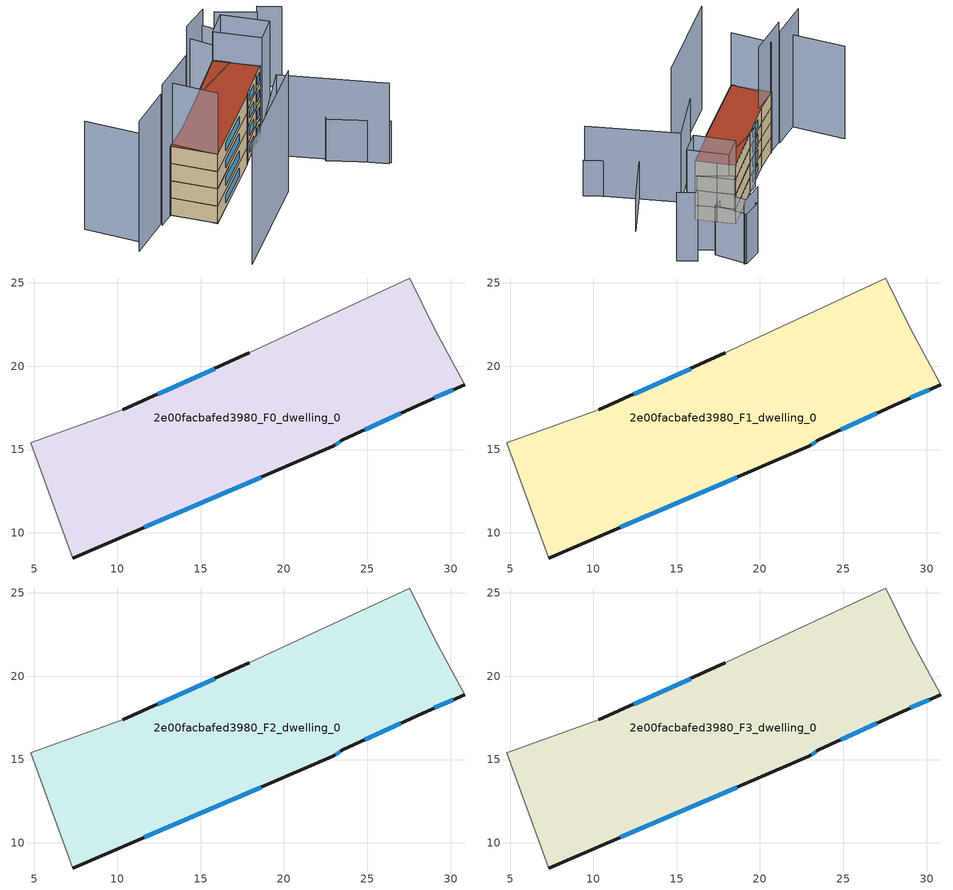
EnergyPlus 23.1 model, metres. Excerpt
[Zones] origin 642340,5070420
2e00facbafed3980_F0_dwelling_0
 floor ground (EU_floor_Construction): 28.34,17.79 30.84,18.89 29.04,22.29 27.54,25.3 17.93,20.8 10.32,17.39 4.82,15.4 7.32,8.49 22.93,15.19 23.53,15.59 z0
 wall outside (EU_wall_Construction): 30.84,18.89 28.34,17.79 23.53,15.59 22.93,15.19 7.32,8.49 / 10.32,17.39 17.93,20.8 z0:3
 wall adiabatic (EU_wall_Construction): 7.32,8.49 4.82,15.4 10.32,17.39 / 17.93,20.8 27.54,25.3 29.04,22.29 30.84,18.89 z0:3
 window (EU_Window_Construction): 30.15,18.59 29.02,18.09 / 27.01,17.19 24.85,16.2 / 23.37,15.48 23.1,15.3 / 18.63,13.35 11.61,10.33 / 12.42,18.33 15.84,19.86 z0.83:2.17
2e00facbafed3980_F1_dwelling_0
 floor to 2e00facbafed3980_F0_dwelling_0 (EU_floor_Construction): 28.34,17.79 30.84,18.89 29.04,22.29 27.54,25.3 17.93,20.8 10.32,17.39 4.82,15.4 7.32,8.49 22.93,15.19 23.53,15.59 z3
 wall outside (EU_wall_Construction): 30.84,18.89 28.34,17.79 23.53,15.59 22.93,15.19 7.32,8.49 / 10.32,17.39 17.93,20.8 z3:6
 wall adiabatic (EU_wall_Construction): 7.32,8.49 4.82,15.4 10.32,17.39 / 17.93,20.8 27.54,25.3 29.04,22.29 30.84,18.89 z3:6
 window (EU_Window_Construction): 30.15,18.59 29.02,18.09 / 27.01,17.19 24.85,16.2 / 23.37,15.48 23.1,15.3 / 18.63,13.35 11.61,10.33 / 12.42,18.33 15.84,19.86 z3.83:5.17
2e00facbafed3980_F2_dwelling_0
 floor to 2e00facbafed3980_F1_dwelling_0 (EU_floor_Construction): 28.34,17.79 30.84,18.89 29.04,22.29 27.54,25.3 17.93,20.8 10.32,17.39 4.82,15.4 7.32,8.49 22.93,15.19 23.53,15.59 z6
 wall outside (EU_wall_Construction): 30.84,18.89 28.34,17.79 23.53,15.59 22.93,15.19 7.32,8.49 / 10.32,17.39 17.93,20.8 z6:9
 wall adiabatic (EU_wall_Construction): 7.32,8.49 4.82,15.4 10.32,17.39 / 17.93,20.8 27.54,25.3 29.04,22.29 30.84,18.89 z6:9
 window (EU_Window_Construction): 30.15,18.59 29.02,18.09 / 27.01,17.19 24.85,16.2 / 23.37,15.48 23.1,15.3 / 18.63,13.35 11.61,10.33 / 12.42,18.33 15.84,19.86 z6.83:8.17
2e00facbafed3980_F3_dwelling_0
 floor to 2e00facbafed3980_F2_dwelling_0 (EU_floor_Construction): 28.34,17.79 30.84,18.89 29.04,22.29 27.54,25.3 17.93,20.8 10.32,17.39 4.82,15.4 7.32,8.49 22.93,15.19 23.53,15.59 z9
 wall outside (EU_wall_Construction): 30.84,18.89 28.34,17.79 23.53,15.59 22.93,15.19 7.32,8.49 / 10.32,17.39 17.93,20.8 z9:12
 wall adiabatic (EU_wall_Construction): 7.32,8.49 4.82,15.4 10.32,17.39 / 17.93,20.8 27.54,25.3 29.04,22.29 30.84,18.89 z9:12
 window (EU_Window_Construction): 30.15,18.59 29.02,18.09 / 27.01,17.19 24.85,16.2 / 23.37,15.48 23.1,15.3 / 18.63,13.35 11.61,10.33 / 12.42,18.33 15.84,19.86 z9.83:11.17
 roof outside (EU_roof_Construction): 27.54,25.3 29.04,22.29 30.84,18.89 28.34,17.79 23.53,15.59 22.93,15.19 7.32,8.49 4.82,15.4 10.32,17.39 17.93,20.8 z12
shading: 5.42,15.81 7.33,8.45 / 1.92,14.9 -5.97,12.77 z0:22.6; 1.57,-2.56 20.79,5.84 z0:21; 17.87,7.72 27.68,13.43 / 27.68,13.43 36.14,-1.12 z0:14; 36.51,-1.18 30.93,6.78 / 30.93,6.78 40.09,13.2 z0:7.2; 31.89,27.31 35.04,20.49 / 35.04,20.49 30.69,18.48 / 30.69,18.48 27.54,25.3 / 27.54,25.3 31.89,27.31 z0:17; -6.09,22.9 -3.6,13.45 z0:18.8; 10.45,16.9 1.91,14.62 z0:24.4; 43.25,24.69 41.13,27.65 z0:13.9; 38.24,25.29 34.44,30.44 z0:15.1; 36.55,34.8 37.65,28.7 / 37.65,28.7 33.66,27.98 / 33.66,27.98 32.56,34.08 / 32.56,34.08 36.55,34.8 z0:10.1; 30.75,23.36 15.85,20.38 z0:12; 36.92,34.5 31.71,33.4 z0:12.8
[Building]
EU S2 Campaign: North Axis=0; Terrain=City; Solar Distribution=FullExterior
[Site:Location]
Lyon-Bron: Latitude=45.75; Longitude=5; Time Zone=1; Elevation=198
[SizingPeriod:WeatherFileDays]
AnnualSizingPeriod: Begin Month=1; Begin Day of Month=1; End Month=12; End Day of Month=31; Day of Week for Start Day=Monday; Use Weather File Daylight Saving Period=No; Use Weather File Rain and Snow Indicators=No
[MATERIAL]
EU_InternalMass_Material: Roughness=MediumRough; Thickness=0.1; Conductivity=1; Density=1800; Specific Heat=900; Thermal Absorptance=0.9; Solar Absorptance=0.7; Visible Absorptance=0.7
[MATERIAL:NOMASS] Roughness=MediumRough; Thermal Absorptance=0.9; Solar Absorptance=0.7; Visible Absorptance=0.7
Name | Thermal Resistance
EU_wall_NoMass | 0.87146
EU_roof_NoMass | 0.842276
EU_floor_NoMass | 0.496999
[WINDOWMATERIAL:SIMPLEGLAZINGSYSTEM]
EU_Window_SimpleGlazing: UFactor=2.2525; Solar Heat Gain Coefficient=0.76; Visible Transmittance=0.76
[CONSTRUCTION]
EU_wall_Construction: EU_wall_NoMass
EU_roof_Construction: EU_roof_NoMass
EU_floor_Construction: EU_floor_NoMass
EU_InternalMass_Construction: EU_InternalMass_Material
EU_Window_Construction: EU_Window_SimpleGlazing
[ZONE] Type=1; Multiplier=1; Ceiling Height=autocalculate; Floor Area=autocalculate; Part of Total Floor Area=Yes
Name | Volume
2e00facbafed3980_F0_dwelling_0 | 538.977
2e00facbafed3980_F1_dwelling_0; 2e00facbafed3980_F2_dwelling_0 | 538.975
2e00facbafed3980_F3_dwelling_0 | 1616.93
[INTERNALMASS] Construction=EU_InternalMass_Construction; Surface Area=179.659
Name | Zone or ZoneList
2e00facbafed3980_F0_dwelling_0_EU_InternalMass | 2e00facbafed3980_F0_dwelling_0
2e00facbafed3980_F1_dwelling_0_EU_InternalMass | 2e00facbafed3980_F1_dwelling_0
2e00facbafed3980_F2_dwelling_0_EU_InternalMass | 2e00facbafed3980_F2_dwelling_0
2e00facbafed3980_F3_dwelling_0_EU_InternalMass | 2e00facbafed3980_F3_dwelling_0
[OTHEREQUIPMENT] Fuel Type=Electricity; Design Level Calculation Method=Watts/Area; Power per Zone Floor Area=1; Fraction Latent=0; Fraction Radiant=0; Fraction Lost=0; Carbon Dioxide Generation Rate=0; EndUse Subcategory=EU_Step8_InternalGains
Name | Zone or ZoneList or Space or SpaceList | Schedule
EU_Step8_InternalGain_2e00facbafed3980_F0_dwelling_0_f000 | 2e00facbafed3980_F0_dwelling_0 | EU_Step8_GainSchedule_2e00facbafed3980_F0_dwelling_0_f000
EU_Step8_InternalGain_2e00facbafed3980_F1_dwelling_0_f000 | 2e00facbafed3980_F1_dwelling_0 | EU_Step8_GainSchedule_2e00facbafed3980_F1_dwelling_0_f000
EU_Step8_InternalGain_2e00facbafed3980_F2_dwelling_0_f000 | 2e00facbafed3980_F2_dwelling_0 | EU_Step8_GainSchedule_2e00facbafed3980_F2_dwelling_0_f000
EU_Step8_InternalGain_2e00facbafed3980_F3_dwelling_0_f000 | 2e00facbafed3980_F3_dwelling_0 | EU_Step8_GainSchedule_2e00facbafed3980_F3_dwelling_0_f000
[ZONEVENTILATION:DESIGNFLOWRATE] Schedule=EU_AlwaysOn; Design Flow Rate Calculation Method=AirChanges/Hour; Air Changes per Hour=0.425; Ventilation Type=Natural; Fan Pressure Rise=0; Fan Total Efficiency=1; Constant Term Coefficient=1; Temperature Term Coefficient=0; Velocity Term Coefficient=0; Velocity Squared Term Coefficient=0; Minimum Indoor Temperature=-100; Maximum Indoor Temperature=100; Delta Temperature=-100; Minimum Outdoor Temperature=-100; Maximum Outdoor Temperature=100; Maximum Wind Speed=40
Name | Zone or ZoneList or Space or SpaceList
EU_ConstantAir_2e00facbafed3980_F0_dwelling_0 | 2e00facbafed3980_F0_dwelling_0
EU_ConstantAir_2e00facbafed3980_F1_dwelling_0 | 2e00facbafed3980_F1_dwelling_0
EU_ConstantAir_2e00facbafed3980_F2_dwelling_0 | 2e00facbafed3980_F2_dwelling_0
EU_ConstantAir_2e00facbafed3980_F3_dwelling_0 | 2e00facbafed3980_F3_dwelling_0
[HVACTEMPLATE:THERMOSTAT] Constant Heating Setpoint=20; Constant Cooling Setpoint=50
EU_HeatOnly_2e00facbafed3980_F0_dwelling_0; EU_HeatOnly_2e00facbafed3980_F1_dwelling_0; EU_HeatOnly_2e00facbafed3980_F2_dwelling_0; EU_HeatOnly_2e00facbafed3980_F3_dwelling_0
[HVACTEMPLATE:ZONE:IDEALLOADSAIRSYSTEM] System Availability Schedule=EU_AlwaysOn; Maximum Heating Supply Air Temperature=50; Minimum Cooling Supply Air Temperature=13; Maximum Heating Supply Air Humidity Ratio=0.0156; Minimum Cooling Supply Air Humidity Ratio=0.0077; Heating Limit=NoLimit; Cooling Limit=NoLimit; Heating Availability Schedule=EU_AlwaysOn; Cooling Availability Schedule=EU_CoolingOff; Dehumidification Control Type=ConstantSensibleHeatRatio; Cooling Sensible Heat Ratio=0.7; Dehumidification Setpoint=60; Humidification Control Type=None; Humidification Setpoint=30; Outdoor Air Method=None; Outdoor Air Flow Rate per Person=0.00944; Outdoor Air Flow Rate per Zone Floor Area=0; Outdoor Air Flow Rate per Zone=0; Demand Controlled Ventilation Type=None; Outdoor Air Economizer Type=NoEconomizer; Heat Recovery Type=None; Sensible Heat Recovery Effectiveness=0.7; Latent Heat Recovery Effectiveness=0.65
Name | Template Thermostat
2e00facbafed3980_F0_dwelling_0 | EU_HeatOnly_2e00facbafed3980_F0_dwelling_0
2e00facbafed3980_F1_dwelling_0 | EU_HeatOnly_2e00facbafed3980_F1_dwelling_0
2e00facbafed3980_F2_dwelling_0 | EU_HeatOnly_2e00facbafed3980_F2_dwelling_0
2e00facbafed3980_F3_dwelling_0 | EU_HeatOnly_2e00facbafed3980_F3_dwelling_0
[SIZING:ZONE] Zone Cooling Design Supply Air Temperature Input Method=SupplyAirTemperature; Zone Cooling Design Supply Air Temperature=13; Zone Heating Design Supply Air Temperature Input Method=SupplyAirTemperature; Zone Heating Design Supply Air Temperature=50; Zone Cooling Design Supply Air Humidity Ratio=0.008; Zone Heating Design Supply Air Humidity Ratio=0.008; Cooling Design Air Flow Method=DesignDay; Cooling Design Air Flow Rate=0; Cooling Minimum Air Flow per Zone Floor Area=0.000762; Cooling Minimum Air Flow=0; Cooling Minimum Air Flow Fraction=0.2; Heating Design Air Flow Method=DesignDay; Heating Design Air Flow Rate=0; Heating Maximum Air Flow per Zone Floor Area=0.002032; Heating Maximum Air Flow=0.141576; Heating Maximum Air Flow Fraction=0.3; Account for Dedicated Outdoor Air System=No; Dedicated Outdoor Air System Control Strategy=NeutralSupplyAir; Dedicated Outdoor Air Low Setpoint Temperature for Design=autosize; Dedicated Outdoor Air High Setpoint Temperature for Design=autosize; Zone Load Sizing Method=Sensible Load Only No Latent Load; Zone Latent Cooling Design Supply Air Humidity Ratio Input Method=HumidityRatioDifference; Zone Cooling Design Supply Air Humidity Ratio Difference=0.005; Zone Latent Heating Design Supply Air Humidity Ratio Input Method=HumidityRatioDifference; Zone Humidification Design Supply Air Humidity Ratio Difference=0.005
2e00facbafed3980_F0_dwelling_0; 2e00facbafed3980_F1_dwelling_0; 2e00facbafed3980_F2_dwelling_0; 2e00facbafed3980_F3_dwelling_0
[SCHEDULE:CONSTANT]
Name | Hourly Value
EU_AlwaysOn | 1
EU_CoolingOff | 0
[SCHEDULE:FILE] Column Number=1; Rows to Skip at Top=0; Number of Hours of Data=8760; Column Separator=Comma; Interpolate to Timestep=No; Minutes per Item=60; Adjust Schedule for Daylight Savings=Yes
Name | File
EU_Step8_GainSchedule_2e00facbafed3980_F0_dwelling_0_f000 | ../../schedules/2e00facbafed3980/2e00facbafed3980_F0_dwelling_0_f000_gain.csv
EU_Step8_GainSchedule_2e00facbafed3980_F1_dwelling_0_f000 | ../../schedules/2e00facbafed3980/2e00facbafed3980_F1_dwelling_0_f000_gain.csv
EU_Step8_GainSchedule_2e00facbafed3980_F2_dwelling_0_f000 | ../../schedules/2e00facbafed3980/2e00facbafed3980_F2_dwelling_0_f000_gain.csv
EU_Step8_GainSchedule_2e00facbafed3980_F3_dwelling_0_f000 | ../../schedules/2e00facbafed3980/2e00facbafed3980_F3_dwelling_0_f000_gain.csv
